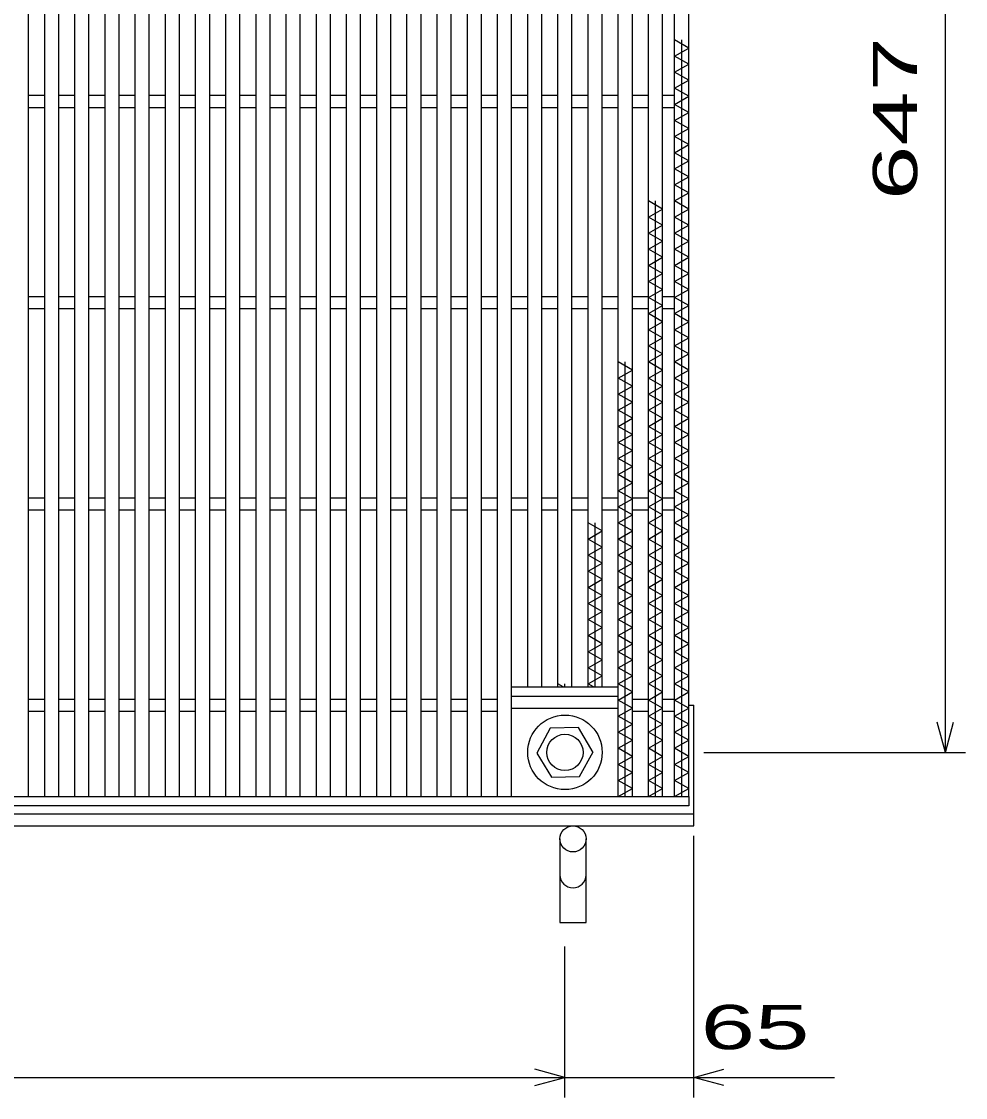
# Model space of a CAD drawing. Units: millimetres, scale not verified. Extents: x -1820 to 1731, y -1282 to 1054.
# Drawn here: x -684 to -216, y -346 to 189 of the extents above; entities that cross this region are included whole.
import ezdxf
from ezdxf.enums import TextEntityAlignment as Align

# ---------------------------------------------------------------- set-up
doc = ezdxf.new("R2010")
doc.units = ezdxf.units.MM
doc.header["$LTSCALE"] = 10
for name, color, linetype, lineweight in [('16', 3, 'Continuous', 25), ('19', 6, 'Continuous', 25), ('22', 4, 'Continuous', 25)]:
    doc.layers.add(name, color=color, linetype=linetype, lineweight=lineweight)
doc.styles.add('ベクトル', font='')
doc.styles.get('ベクトル').set_extended_font_data('ベクトル')

msp = doc.modelspace()

# ---------------------------------------------------------------- linework, layer by layer
at = {"layer": '16'}
for p, q in [((-681, -196.5), (-681, 494.5)), ((-673, -196.5), (-673, 494.5)), ((-666, -196.5), (-666, 494.5)), ((-658, -196.5), (-658, 494.5)), ((-651, -196.5), (-651, 494.5)), ((-643, -196.5), (-643, 494.5)), ((-636, -196.5), (-636, 494.5)), ((-628, -196.5), (-628, 494.5)), ((-621, -196.5), (-621, 494.5)), ((-613, -196.5), (-613, 494.5)), ((-606, -196.5), (-606, 494.5)), ((-598, -196.5), (-598, 494.5)), ((-591, -196.5), (-591, 494.5)), ((-583, -196.5), (-583, 494.5)), ((-576, -196.5), (-576, 494.5)), ((-568, -196.5), (-568, 494.5)), ((-561, -196.5), (-561, 494.5)), ((-553, -196.5), (-553, 494.5)), ((-546, -196.5), (-546, 494.5)), ((-538, -196.5), (-538, 494.5)), ((-531, -196.5), (-531, 494.5)), ((-523, -196.5), (-523, 494.5)), ((-516, -196.5), (-516, 494.5)), ((-508, -196.5), (-508, 494.5)), ((-501, -196.5), (-501, 494.5)), ((-493, -196.5), (-493, 494.5)), ((-486, -196.5), (-486, 494.5)), ((-478, -196.5), (-478, 494.5)), ((-471, -196.5), (-471, 494.5)), ((-463, -196.5), (-463, 494.5)), ((-456, -196.5), (-456, 494.5)), ((-448, -196.5), (-448, 494.5)), ((-441, -196.5), (-441, 494.5)), ((-388, -196.5), (-388, 494.5)), ((-381, -196.5), (-381, 494.5)), ((-373, -196.5), (-373, 494.5)), ((-366, -196.5), (-366, 494.5)), ((-360, -196.5), (-360, 494.5)), ((-353, -196.5), (-353, 494.5)), ((-433, -142), (-433, 440)), ((-426, -142), (-426, 440)), ((-418, -142), (-418, 440)), ((-411, -142), (-411, 440)), ((-403, -142), (-403, 440)), ((-396, -142), (-396, 440)), ((-353, 175.5), (-360, 179.5)), ((-356.5, -196.5), (-356.5, 179.5)), ((-360, 171.5), (-353, 175.5)), ((-353, 167.5), (-360, 171.5)), ((-360, 163.5), (-353, 167.5)), ((-353, 159.5), (-360, 163.5)), ((-360, 155.5), (-353, 159.5)), ((-353, 151.5), (-360, 155.5)), ((-681, 152), (-673, 152)), ((-666, 152), (-658, 152)), ((-651, 152), (-643, 152)), ((-636, 152), (-628, 152)), ((-621, 152), (-613, 152)), ((-606, 152), (-598, 152)), ((-591, 152), (-583, 152)), ((-576, 152), (-568, 152)), ((-561, 152), (-553, 152)), ((-546, 152), (-538, 152)), ((-531, 152), (-523, 152)), ((-516, 152), (-508, 152)), ((-501, 152), (-493, 152)), ((-486, 152), (-478, 152)), ((-471, 152), (-463, 152)), ((-456, 152), (-448, 152)), ((-441, 152), (-433, 152)), ((-426, 152), (-418, 152)), ((-411, 152), (-403, 152)), ((-396, 152), (-388, 152)), ((-381, 152), (-373, 152)), ((-366, 152), (-360, 152)), ((-360, 147.5), (-353, 151.5)), ((-681, 146), (-673, 146)), ((-666, 146), (-658, 146)), ((-651, 146), (-643, 146)), ((-636, 146), (-628, 146)), ((-621, 146), (-613, 146)), ((-606, 146), (-598, 146)), ((-591, 146), (-583, 146)), ((-576, 146), (-568, 146)), ((-561, 146), (-553, 146)), ((-546, 146), (-538, 146)), ((-531, 146), (-523, 146)), ((-516, 146), (-508, 146)), ((-501, 146), (-493, 146)), ((-486, 146), (-478, 146)), ((-471, 146), (-463, 146)), ((-456, 146), (-448, 146)), ((-441, 146), (-433, 146)), ((-426, 146), (-418, 146)), ((-411, 146), (-403, 146)), ((-396, 146), (-388, 146)), ((-381, 146), (-373, 146)), ((-366, 146), (-360, 146)), ((-353, 143.5), (-360, 147.5)), ((-360, 139.5), (-353, 143.5)), ((-353, 135.5), (-360, 139.5)), ((-360, 131.5), (-353, 135.5)), ((-353, 127.5), (-360, 131.5)), ((-360, 123.5), (-353, 127.5)), ((-353, 119.5), (-360, 123.5)), ((-360, 115.5), (-353, 119.5)), ((-353, 111.5), (-360, 115.5)), ((-360, 107.5), (-353, 111.5)), ((-353, 103.5), (-360, 107.5)), ((-360, 99.5), (-353, 103.5)), ((-366, 95.5), (-373, 99.5)), ((-369.5, -196.5), (-369.5, 99.5)), ((-353, 95.5), (-360, 99.5)), ((-373, 91.5), (-366, 95.5)), ((-366, 87.5), (-373, 91.5)), ((-360, 91.5), (-353, 95.5)), ((-353, 87.5), (-360, 91.5)), ((-373, 83.5), (-366, 87.5)), ((-360, 83.5), (-353, 87.5)), ((-366, 79.5), (-373, 83.5)), ((-353, 79.5), (-360, 83.5)), ((-373, 75.5), (-366, 79.5)), ((-366, 71.5), (-373, 75.5)), ((-360, 75.5), (-353, 79.5)), ((-353, 71.5), (-360, 75.5)), ((-373, 67.5), (-366, 71.5)), ((-360, 67.5), (-353, 71.5)), ((-366, 63.5), (-373, 67.5)), ((-353, 63.5), (-360, 67.5)), ((-373, 59.5), (-366, 63.5)), ((-366, 55.5), (-373, 59.5)), ((-360, 59.5), (-353, 63.5)), ((-353, 55.5), (-360, 59.5)), ((-373, 51.5), (-366, 55.5)), ((-360, 51.5), (-353, 55.5)), ((-681, 52), (-673, 52)), ((-666, 52), (-658, 52)), ((-651, 52), (-643, 52)), ((-636, 52), (-628, 52)), ((-621, 52), (-613, 52)), ((-606, 52), (-598, 52)), ((-591, 52), (-583, 52)), ((-576, 52), (-568, 52)), ((-561, 52), (-553, 52)), ((-546, 52), (-538, 52)), ((-531, 52), (-523, 52)), ((-516, 52), (-508, 52)), ((-501, 52), (-493, 52)), ((-486, 52), (-478, 52)), ((-471, 52), (-463, 52)), ((-456, 52), (-448, 52)), ((-441, 52), (-433, 52)), ((-426, 52), (-418, 52)), ((-411, 52), (-403, 52)), ((-396, 52), (-388, 52)), ((-381, 52), (-373, 52)), ((-366, 47.5), (-373, 51.5)), ((-366, 52), (-360, 52)), ((-353, 47.5), (-360, 51.5)), ((-681, 46), (-673, 46)), ((-666, 46), (-658, 46)), ((-651, 46), (-643, 46)), ((-636, 46), (-628, 46)), ((-621, 46), (-613, 46)), ((-606, 46), (-598, 46)), ((-591, 46), (-583, 46)), ((-576, 46), (-568, 46)), ((-561, 46), (-553, 46)), ((-546, 46), (-538, 46)), ((-531, 46), (-523, 46)), ((-516, 46), (-508, 46)), ((-501, 46), (-493, 46)), ((-486, 46), (-478, 46)), ((-471, 46), (-463, 46)), ((-456, 46), (-448, 46)), ((-441, 46), (-433, 46)), ((-426, 46), (-418, 46)), ((-411, 46), (-403, 46)), ((-396, 46), (-388, 46)), ((-381, 46), (-373, 46)), ((-373, 43.5), (-366, 47.5)), ((-366, 39.5), (-373, 43.5)), ((-366, 46), (-360, 46)), ((-360, 43.5), (-353, 47.5)), ((-353, 39.5), (-360, 43.5)), ((-373, 35.5), (-366, 39.5)), ((-360, 35.5), (-353, 39.5)), ((-366, 31.5), (-373, 35.5)), ((-353, 31.5), (-360, 35.5)), ((-373, 27.5), (-366, 31.5)), ((-366, 23.5), (-373, 27.5)), ((-360, 27.5), (-353, 31.5)), ((-353, 23.5), (-360, 27.5)), ((-373, 19.5), (-366, 23.5)), ((-360, 19.5), (-353, 23.5)), ((-381, 15.5), (-388, 19.5)), ((-384.5, -196.5), (-384.5, 19.5)), ((-366, 15.5), (-373, 19.5)), ((-353, 15.5), (-360, 19.5)), ((-388, 11.5), (-381, 15.5)), ((-381, 7.5), (-388, 11.5)), ((-373, 11.5), (-366, 15.5)), ((-366, 7.5), (-373, 11.5)), ((-360, 11.5), (-353, 15.5)), ((-353, 7.5), (-360, 11.5)), ((-388, 3.5), (-381, 7.5)), ((-373, 3.5), (-366, 7.5)), ((-360, 3.5), (-353, 7.5)), ((-381, -0.5), (-388, 3.5)), ((-366, -0.5), (-373, 3.5)), ((-353, -0.5), (-360, 3.5)), ((-388, -4.5), (-381, -0.5)), ((-381, -8.5), (-388, -4.5)), ((-373, -4.5), (-366, -0.5)), ((-366, -8.5), (-373, -4.5)), ((-360, -4.5), (-353, -0.5)), ((-353, -8.5), (-360, -4.5)), ((-388, -12.5), (-381, -8.5)), ((-373, -12.5), (-366, -8.5)), ((-360, -12.5), (-353, -8.5)), ((-381, -16.5), (-388, -12.5)), ((-366, -16.5), (-373, -12.5)), ((-353, -16.5), (-360, -12.5)), ((-388, -20.5), (-381, -16.5)), ((-381, -24.5), (-388, -20.5)), ((-373, -20.5), (-366, -16.5)), ((-366, -24.5), (-373, -20.5)), ((-360, -20.5), (-353, -16.5)), ((-353, -24.5), (-360, -20.5)), ((-388, -28.5), (-381, -24.5)), ((-373, -28.5), (-366, -24.5)), ((-360, -28.5), (-353, -24.5)), ((-381, -32.5), (-388, -28.5)), ((-366, -32.5), (-373, -28.5)), ((-353, -32.5), (-360, -28.5)), ((-388, -36.5), (-381, -32.5)), ((-381, -40.5), (-388, -36.5)), ((-373, -36.5), (-366, -32.5)), ((-366, -40.5), (-373, -36.5)), ((-360, -36.5), (-353, -32.5)), ((-353, -40.5), (-360, -36.5)), ((-388, -44.5), (-381, -40.5)), ((-373, -44.5), (-366, -40.5)), ((-360, -44.5), (-353, -40.5)), ((-681, -48), (-673, -48)), ((-666, -48), (-658, -48)), ((-651, -48), (-643, -48)), ((-636, -48), (-628, -48)), ((-621, -48), (-613, -48)), ((-606, -48), (-598, -48)), ((-591, -48), (-583, -48)), ((-576, -48), (-568, -48)), ((-561, -48), (-553, -48)), ((-546, -48), (-538, -48)), ((-531, -48), (-523, -48)), ((-516, -48), (-508, -48)), ((-501, -48), (-493, -48)), ((-486, -48), (-478, -48)), ((-471, -48), (-463, -48)), ((-456, -48), (-448, -48)), ((-441, -48), (-433, -48)), ((-426, -48), (-418, -48)), ((-411, -48), (-403, -48)), ((-396, -48), (-388, -48)), ((-381, -48.5), (-388, -44.5)), ((-381, -48), (-373, -48)), ((-366, -48.5), (-373, -44.5)), ((-366, -48), (-360, -48)), ((-353, -48.5), (-360, -44.5)), ((-388, -52.5), (-381, -48.5)), ((-381, -56.5), (-388, -52.5)), ((-373, -52.5), (-366, -48.5)), ((-366, -56.5), (-373, -52.5)), ((-360, -52.5), (-353, -48.5)), ((-353, -56.5), (-360, -52.5)), ((-681, -54), (-673, -54)), ((-666, -54), (-658, -54)), ((-651, -54), (-643, -54)), ((-636, -54), (-628, -54)), ((-621, -54), (-613, -54)), ((-606, -54), (-598, -54)), ((-591, -54), (-583, -54)), ((-576, -54), (-568, -54)), ((-561, -54), (-553, -54)), ((-546, -54), (-538, -54)), ((-531, -54), (-523, -54)), ((-516, -54), (-508, -54)), ((-501, -54), (-493, -54)), ((-486, -54), (-478, -54)), ((-471, -54), (-463, -54)), ((-456, -54), (-448, -54)), ((-441, -54), (-433, -54)), ((-426, -54), (-418, -54)), ((-411, -54), (-403, -54)), ((-396, -54), (-388, -54)), ((-388, -60.5), (-381, -56.5)), ((-381, -54), (-373, -54)), ((-373, -60.5), (-366, -56.5)), ((-366, -54), (-360, -54)), ((-360, -60.5), (-353, -56.5)), ((-396, -64.5), (-403, -60.5)), ((-399.5, -142), (-399.5, -60.5)), ((-381, -64.5), (-388, -60.5)), ((-366, -64.5), (-373, -60.5)), ((-353, -64.5), (-360, -60.5)), ((-403, -68.5), (-396, -64.5)), ((-396, -72.5), (-403, -68.5)), ((-388, -68.5), (-381, -64.5)), ((-381, -72.5), (-388, -68.5)), ((-373, -68.5), (-366, -64.5)), ((-366, -72.5), (-373, -68.5)), ((-360, -68.5), (-353, -64.5)), ((-353, -72.5), (-360, -68.5)), ((-403, -76.5), (-396, -72.5)), ((-388, -76.5), (-381, -72.5)), ((-373, -76.5), (-366, -72.5)), ((-360, -76.5), (-353, -72.5)), ((-396, -80.5), (-403, -76.5)), ((-381, -80.5), (-388, -76.5)), ((-366, -80.5), (-373, -76.5)), ((-353, -80.5), (-360, -76.5)), ((-403, -84.5), (-396, -80.5)), ((-396, -88.5), (-403, -84.5)), ((-388, -84.5), (-381, -80.5)), ((-381, -88.5), (-388, -84.5)), ((-373, -84.5), (-366, -80.5)), ((-366, -88.5), (-373, -84.5)), ((-360, -84.5), (-353, -80.5)), ((-353, -88.5), (-360, -84.5)), ((-403, -92.5), (-396, -88.5)), ((-388, -92.5), (-381, -88.5)), ((-373, -92.5), (-366, -88.5)), ((-360, -92.5), (-353, -88.5)), ((-396, -96.5), (-403, -92.5)), ((-381, -96.5), (-388, -92.5)), ((-366, -96.5), (-373, -92.5)), ((-353, -96.5), (-360, -92.5)), ((-403, -100.5), (-396, -96.5)), ((-396, -104.5), (-403, -100.5)), ((-388, -100.5), (-381, -96.5)), ((-381, -104.5), (-388, -100.5)), ((-373, -100.5), (-366, -96.5)), ((-366, -104.5), (-373, -100.5)), ((-360, -100.5), (-353, -96.5)), ((-353, -104.5), (-360, -100.5)), ((-403, -108.5), (-396, -104.5)), ((-388, -108.5), (-381, -104.5)), ((-373, -108.5), (-366, -104.5)), ((-360, -108.5), (-353, -104.5)), ((-396, -112.5), (-403, -108.5)), ((-381, -112.5), (-388, -108.5)), ((-366, -112.5), (-373, -108.5)), ((-353, -112.5), (-360, -108.5)), ((-403, -116.5), (-396, -112.5)), ((-396, -120.5), (-403, -116.5)), ((-388, -116.5), (-381, -112.5)), ((-381, -120.5), (-388, -116.5)), ((-373, -116.5), (-366, -112.5)), ((-366, -120.5), (-373, -116.5)), ((-360, -116.5), (-353, -112.5)), ((-353, -120.5), (-360, -116.5)), ((-403, -124.5), (-396, -120.5)), ((-388, -124.5), (-381, -120.5)), ((-373, -124.5), (-366, -120.5)), ((-360, -124.5), (-353, -120.5)), ((-396, -128.5), (-403, -124.5)), ((-381, -128.5), (-388, -124.5)), ((-366, -128.5), (-373, -124.5)), ((-353, -128.5), (-360, -124.5)), ((-403, -132.5), (-396, -128.5)), ((-396, -136.5), (-403, -132.5)), ((-388, -132.5), (-381, -128.5)), ((-381, -136.5), (-388, -132.5)), ((-373, -132.5), (-366, -128.5)), ((-366, -136.5), (-373, -132.5)), ((-360, -132.5), (-353, -128.5)), ((-353, -136.5), (-360, -132.5)), ((-403, -140.5), (-396, -136.5)), ((-388, -140.5), (-381, -136.5)), ((-373, -140.5), (-366, -136.5)), ((-360, -140.5), (-353, -136.5)), ((-441, -142), (-388, -142)), ((-441, -146.5), (-441, -142)), ((-415.37, -142), (-418, -140.5)), ((-414.5, -142), (-414.5, -140.5)), ((-400.37, -142), (-403, -140.5)), ((-381, -144.5), (-388, -140.5)), ((-388, -146.5), (-388, -142)), ((-366, -144.5), (-373, -140.5)), ((-353, -144.5), (-360, -140.5)), ((-681, -148), (-673, -148)), ((-666, -148), (-658, -148)), ((-651, -148), (-643, -148)), ((-636, -148), (-628, -148)), ((-621, -148), (-613, -148)), ((-606, -148), (-598, -148)), ((-591, -148), (-583, -148)), ((-576, -148), (-568, -148)), ((-561, -148), (-553, -148)), ((-546, -148), (-538, -148)), ((-531, -148), (-523, -148)), ((-516, -148), (-508, -148)), ((-501, -148), (-493, -148)), ((-486, -148), (-478, -148)), ((-471, -148), (-463, -148)), ((-456, -148), (-448, -148)), ((-441, -146.5), (-388, -146.5)), ((-388, -148.5), (-381, -144.5)), ((-381, -152.5), (-388, -148.5)), ((-381, -148), (-373, -148)), ((-373, -148.5), (-366, -144.5)), ((-366, -152.5), (-373, -148.5)), ((-366, -148), (-360, -148)), ((-360, -148.5), (-353, -144.5)), ((-353, -152.5), (-360, -148.5)), ((-681, -154), (-673, -154)), ((-666, -154), (-658, -154)), ((-651, -154), (-643, -154)), ((-636, -154), (-628, -154)), ((-621, -154), (-613, -154)), ((-606, -154), (-598, -154)), ((-591, -154), (-583, -154)), ((-576, -154), (-568, -154)), ((-561, -154), (-553, -154)), ((-546, -154), (-538, -154)), ((-531, -154), (-523, -154)), ((-516, -154), (-508, -154)), ((-501, -154), (-493, -154)), ((-486, -154), (-478, -154)), ((-471, -154), (-463, -154)), ((-456, -154), (-448, -154)), ((-441, -152.5), (-388, -152.5)), ((-388, -156.5), (-381, -152.5)), ((-381, -154), (-373, -154)), ((-373, -156.5), (-366, -152.5)), ((-366, -154), (-360, -154)), ((-360, -156.5), (-353, -152.5)), ((-381, -160.5), (-388, -156.5)), ((-366, -160.5), (-373, -156.5)), ((-353, -160.5), (-360, -156.5)), ((-421.79, -162.55), (-428.5, -174.84)), ((-407.8, -162.21), (-421.79, -162.55)), ((-400.5, -174.5), (-407.8, -162.21)), ((-388, -164.5), (-381, -160.5)), ((-381, -168.5), (-388, -164.5)), ((-373, -164.5), (-366, -160.5)), ((-366, -168.5), (-373, -164.5)), ((-360, -164.5), (-353, -160.5)), ((-353, -168.5), (-360, -164.5)), ((-388, -172.5), (-381, -168.5)), ((-373, -172.5), (-366, -168.5)), ((-360, -172.5), (-353, -168.5)), ((-428.5, -174.84), (-421.2, -186.79)), ((-407.21, -186.45), (-400.5, -174.16)), ((-381, -176.5), (-388, -172.5)), ((-366, -176.5), (-373, -172.5)), ((-353, -176.5), (-360, -172.5)), ((-388, -180.5), (-381, -176.5)), ((-381, -184.5), (-388, -180.5)), ((-373, -180.5), (-366, -176.5)), ((-366, -184.5), (-373, -180.5)), ((-360, -180.5), (-353, -176.5)), ((-353, -184.5), (-360, -180.5)), ((-421.2, -186.79), (-407.21, -186.45)), ((-388, -188.5), (-381, -184.5)), ((-373, -188.5), (-366, -184.5)), ((-360, -188.5), (-353, -184.5)), ((-381, -192.5), (-388, -188.5)), ((-366, -192.5), (-373, -188.5)), ((-353, -192.5), (-360, -188.5)), ((-1348, -196.5), (-353, -196.5)), ((-688, -196.5), (-681, -196.5)), ((-673, -196.5), (-666, -196.5)), ((-658, -196.5), (-651, -196.5)), ((-643, -196.5), (-636, -196.5)), ((-628, -196.5), (-621, -196.5)), ((-613, -196.5), (-606, -196.5)), ((-598, -196.5), (-591, -196.5)), ((-583, -196.5), (-576, -196.5)), ((-568, -196.5), (-561, -196.5)), ((-553, -196.5), (-546, -196.5)), ((-538, -196.5), (-531, -196.5)), ((-523, -196.5), (-516, -196.5)), ((-508, -196.5), (-501, -196.5)), ((-493, -196.5), (-486, -196.5)), ((-478, -196.5), (-471, -196.5)), ((-463, -196.5), (-456, -196.5)), ((-448, -196.5), (-441, -196.5)), ((-433, -196.5), (-426, -196.5)), ((-418, -196.5), (-411, -196.5)), ((-403, -196.5), (-396, -196.5)), ((-388, -196.5), (-381, -192.5)), ((-388, -196.5), (-381, -196.5)), ((-373, -196.5), (-366, -192.5)), ((-373, -196.5), (-366, -196.5)), ((-360, -196.5), (-353, -192.5)), ((-360, -196.5), (-353, -196.5)), ((-353, -196.5), (-353, -201)), ((-353, -201), (-1348, -201))]:
    msp.add_line(p, q, dxfattribs=at)
for radius in [18.5, 9]:
    msp.add_circle((-414.5, -174.5), radius, dxfattribs=at)
at = {"layer": '19'}
for p, q in [((-353, -151), (-350.5, -151)), ((-350.5, -211), (-350.5, -151)), ((-1350.5, -205), (-350.5, -205)), ((-1350.5, -211), (-350.5, -211)), ((-417, -217.5), (-417, -259.12)), ((-404, -259.12), (-404, -217.5)), ((-417, -259.12), (-404, -259.12))]:
    msp.add_line(p, q, dxfattribs=at)
msp.add_circle((-410.5, -217.5), 6.5, dxfattribs=at)
msp.add_arc((-410.5, -235.34), 6.5, 180, 0, dxfattribs=at)
at = {"layer": '22'}
for p, q in [((-225.5, -174.5), (-225.5, 472.5)), ((-225.5, -174.5), (-229.5, -159.5)), ((-225.5, -174.5), (-221.5, -159.5)), ((-345.5, -174.5), (-215.5, -174.5)), ((-350.5, -346), (-350.5, -216)), ((-414.5, -346), (-414.5, -271)), ((-1284.5, -336), (-414.5, -336)), ((-414.5, -336), (-429.5, -332)), ((-429.5, -340), (-414.5, -336)), ((-414.5, -336), (-350.5, -336)), ((-350.5, -336), (-335.5, -332)), ((-335.5, -340), (-350.5, -336)), ((-350.5, -336), (-280.5, -336))]:
    msp.add_line(p, q, dxfattribs=at)

# ---------------------------------------------------------------- texts
at = {"layer": '22', "color": 2, "style": 'ベクトル', "width": 1.65}
msp.add_text(' 647 ', height=21.99, rotation=90, dxfattribs=at).set_placement((-250.5, 86.5), align=Align.MIDDLE_LEFT)
msp.add_text(' 65 ', height=21.99, dxfattribs=at).set_placement((-360.5, -311), align=Align.MIDDLE_LEFT)

doc.saveas('drawing.dxf')
